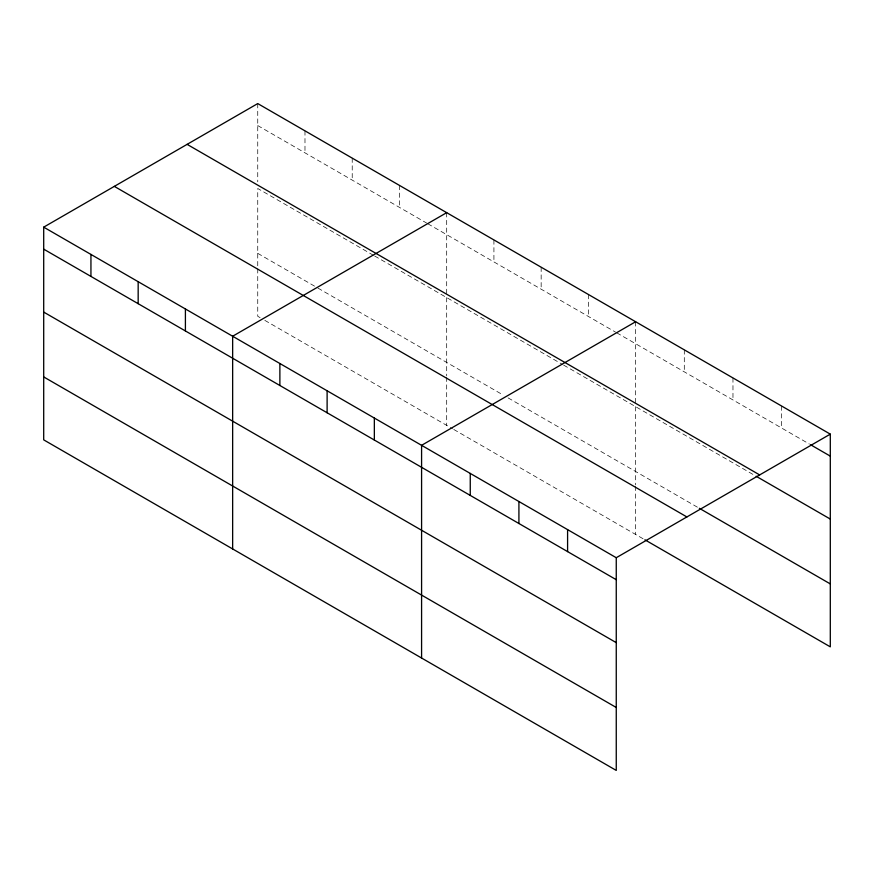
<?xml version="1.0" encoding="UTF-8"?>
<svg xmlns="http://www.w3.org/2000/svg" width="874" height="874" viewBox="0 0 874 874"><rect width="100%" height="100%" fill="white"/><g stroke="black" fill="none" stroke-linecap="round" stroke-linejoin="round"><path stroke-width="0.66" stroke-dasharray="4.37 3.28" d="M257.743 125.561L426.61 223.056M427.79 223.744L615.558 332.142M616.738 332.83L809.444 444.09M373.471 255.317L257.743 188.5L257.743 266.734M374.651 255.995L562.419 364.403M563.599 365.081L753.825 474.91M257.743 253.351L316.792 287.437M317.972 288.114L503.369 395.157M508.1 397.889L698.206 507.641M260.102 317.644L257.743 316.279L257.743 268.078M264.833 320.376L452.59 428.773M453.77 429.462L643.745 539.138M781.629 406.039L781.629 428.031M732.969 377.939L732.969 399.931M684.298 349.84L684.298 371.832M635.627 321.752L635.627 403.996M635.627 406.672L635.627 484.906M635.627 486.25L635.627 534.451M588.399 294.472L588.399 316.464M541.159 267.204L541.159 289.196M493.919 239.935L493.919 261.927M446.69 212.666L446.69 294.909M446.69 297.586L446.69 375.82M446.69 377.164L446.69 425.365M399.451 185.386L399.451 207.378M352.222 158.118L352.222 180.11M304.982 130.849L304.982 152.841M257.743 103.58L257.743 181.803"/><path stroke-width="1.31" d="M616.257 642.641L616.257 557.721L43.7 227.153L43.7 439.862L616.257 770.42L616.257 642.641L43.7 312.084M43.7 227.153L257.743 103.58L830.3 434.138L830.3 646.847L644.903 539.804M446.69 212.666L232.648 336.239L232.648 548.948M635.627 321.752L421.585 445.325L421.585 658.035M616.257 557.721L830.3 434.138M810.602 444.757L830.3 456.13M187.112 144.363L759.67 474.921M756.141 476.254L830.3 519.069M699.364 508.307L830.3 583.908M114.33 186.37L686.888 516.938M43.7 249.145L616.257 579.702M43.7 376.923L616.257 707.481M567.587 529.622L567.587 551.603M518.916 501.523L518.916 523.515M470.256 473.424L470.256 495.416M374.345 418.056L374.345 440.048M327.116 390.787L327.116 412.768M279.877 363.508L279.877 385.5M185.408 308.97L185.408 330.962M138.168 281.701L138.168 303.682M90.94 254.421L90.94 276.413"/></g></svg>
